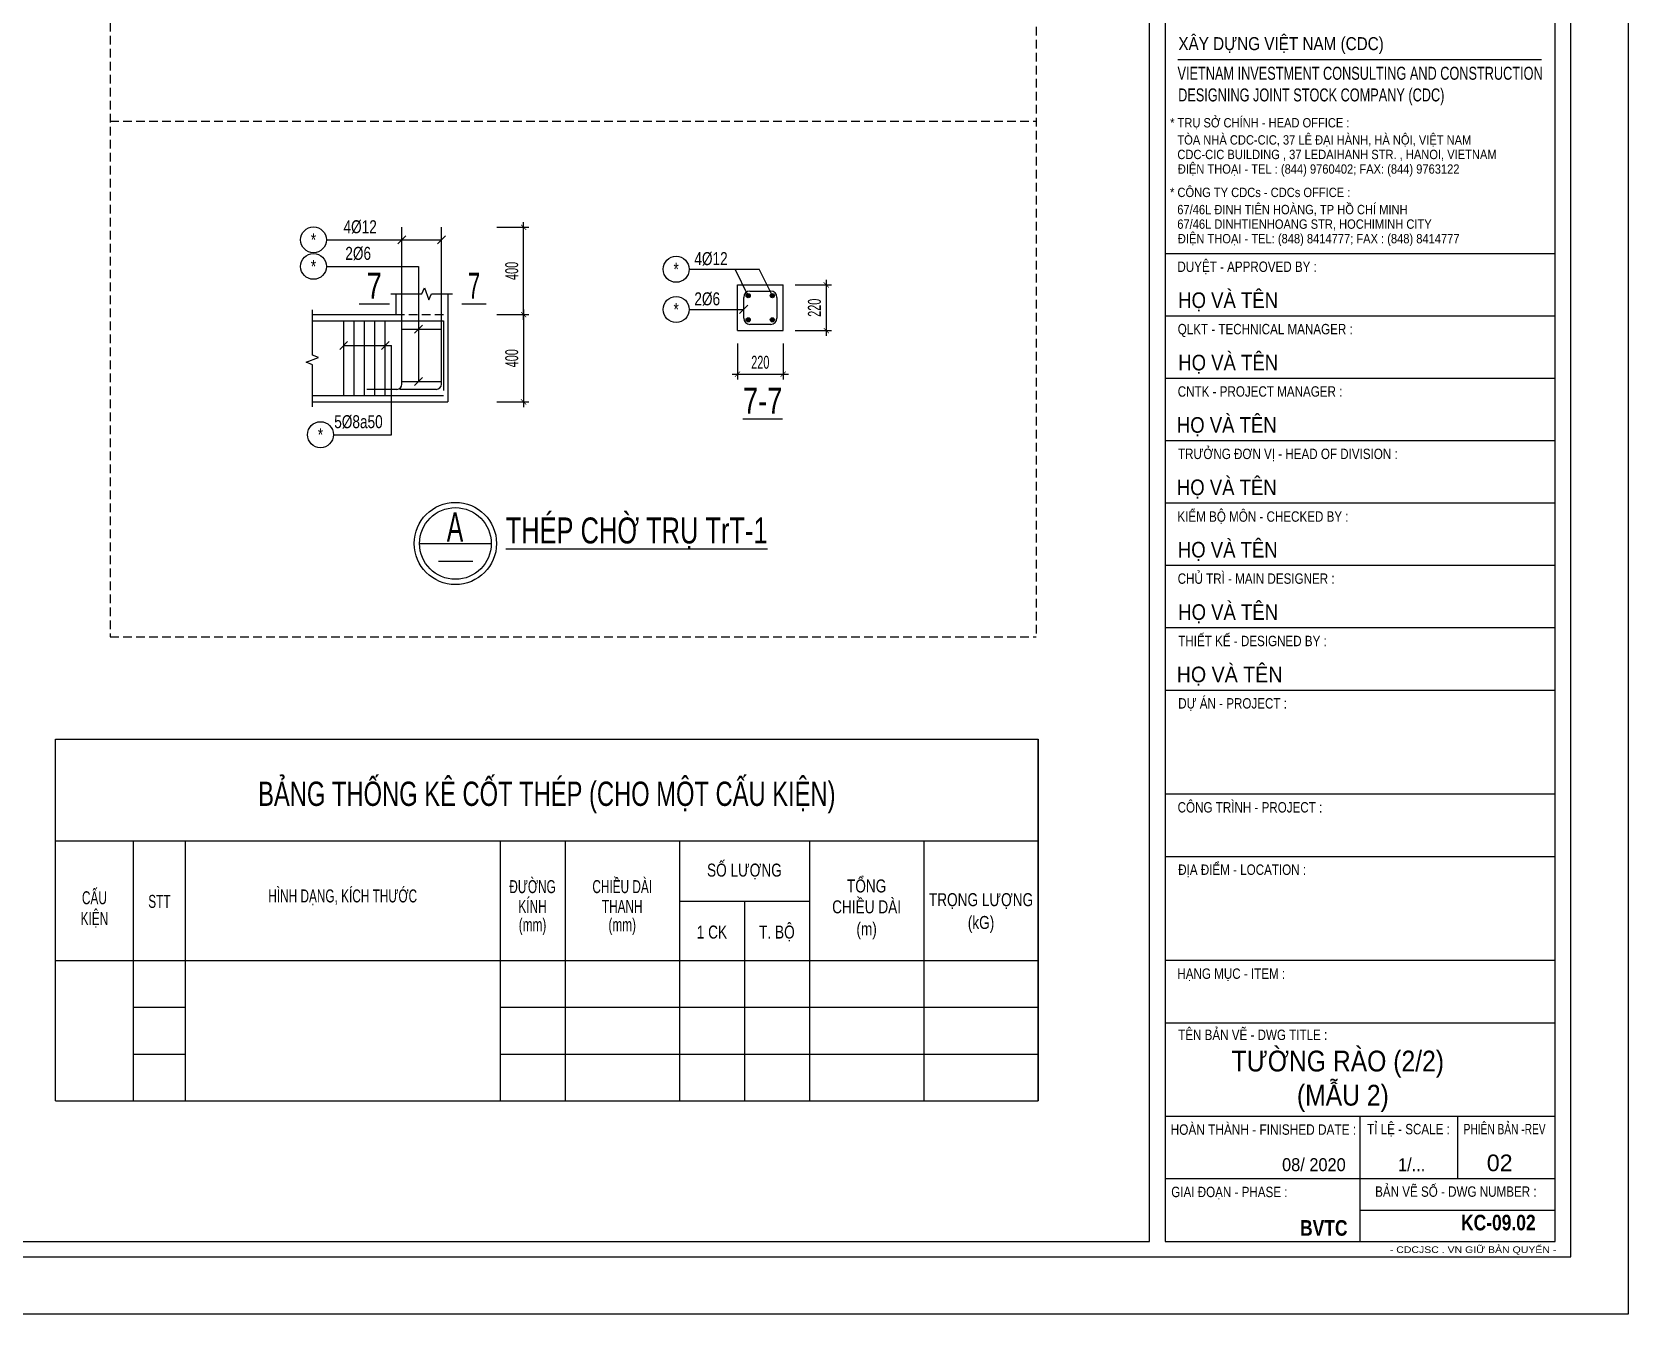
# Model space of a CAD drawing. Extents: x 195594 to 457145, y -254194 to -165094.
# Drawn here: x 411103 to 457145, y -254194 to -217193 of the extents above; entities that cross this region are included whole.
import ezdxf
from ezdxf.enums import TextEntityAlignment as Align

# ---------------------------------------------------------------- set-up
doc = ezdxf.new("R2010")
doc.units = 0
doc.header["$LTSCALE"] = 0.5
doc.header["$MEASUREMENT"] = 0
doc.linetypes.add('HIDDEN', pattern=[0.375, 0.25, -0.125])
doc.layers.get('0').update_dxf_attribs({"linetype": 'CONTINUOUS'})
doc.layers.get('Defpoints').update_dxf_attribs({"linetype": 'CONTINUOUS'})
for name, color, linetype in [('CDC -TEXT KHUNG', 7, 'CONTINUOUS'), ('CDC-KHUNGTEN', 7, 'CONTINUOUS'), ('CDC.02.DIM', 1, 'CONTINUOUS'), ('CDC.03.BORDER', 3, 'CONTINUOUS'), ('CDC.04.HIDDEN', 8, 'HIDDEN'), ('CDC.05.STEEL', 4, 'CONTINUOUS'), ('CDC.06.TEXT', 2, 'CONTINUOUS'), ('CDC.10.HATCH', 9, 'CONTINUOUS'), ('CDC.11.NOTE', 8, 'CONTINUOUS'), ('CDC.14.STEELNUM', 9, 'CONTINUOUS'), ('KCS_BORDER', 3, 'CONTINUOUS'), ('KCS_SNODE', 6, 'CONTINUOUS'), ('KCS_STEEL', 4, 'CONTINUOUS'), ('KCS_TEXT', 2, 'CONTINUOUS')]:
    doc.layers.add(name, color=color, linetype=linetype)
doc.layers.add('Hatch1', color=250, linetype='CONTINUOUS', lineweight=5)
doc.layers.add('Tpl_Bound', color=1, linetype='CONTINUOUS', plot=False)
doc.styles.add('ARIAL', font='arial.ttf', dxfattribs={"width": 0.6})
doc.styles.add('Arial_B_3', font='arialbd.ttf', dxfattribs={"width": 0.75, "height": 3})
doc.styles.add('BIGTEXT', font='arial.ttf', dxfattribs={"width": 0.7})
doc.styles.add('KCS_SMTEXT', font='arial.ttf', dxfattribs={"width": 0.75})
doc.styles.add('KT CDC', font='arial.ttf', dxfattribs={"width": 0.85, "height": 200})
doc.styles.add('SMTEXT', font='arial.ttf', dxfattribs={"width": 0.65})
doc.styles.add('VNARIALH', font='')
doc.styles.get('VNARIALH').set_extended_font_data('.VnArialH')
doc.dimstyles.new('150X25', dxfattribs={"dimscale": 150, "dimtxt": 2.5, "dimasz": 1, "dimexe": 1, "dimexo": 0, "dimgap": 1, "dimtad": 1, "dimdec": 0, "dimlfac": 0.166667, "dimdsep": 46, "dimtxsty": 'ARIAL', "dimblk": 'ARCHTICK', "dimcen": 1, "dimdle": 1, "dimclrd": 1, "dimclre": 1, "dimclrt": 2, "dimadec": 0, "dimazin": 0, "dimtfac": 0.00072, "dimtdec": 0, "dimtix": 1, "dimtmove": 2, "dimatfit": 3, "dimldrblk": 'ARCHTICK', "dimfxl": 1, "dimtolj": 1, "dimarcsym": 0})

# ---------------------------------------------------------------- blocks, each defined once
blk = doc.blocks.new('_ARCHTICK')
at = {"color": 0, "linetype": 'ByBlock', "const_width": 0.15}
blk.add_lwpolyline([(-0.5, -0.5), (0.5, 0.5)], dxfattribs=at)
blk = doc.blocks.new('*D45')
at = {"layer": 'CDC.02.DIM', "color": 1, "lineweight": -2, "transparency": 16777216}
for p, q in [((424514, -225350), (425436, -225350)), ((425286, -225200), (425286, -228020)), ((424514, -227870), (425436, -227870))]:
    blk.add_line(p, q, dxfattribs=at)
at = {"layer": 'Defpoints', "color": 0, "transparency": 16777216}
for p in [(424514, -225350, 0), (424514, -227870, 0), (425286, -227870)]:
    blk.add_point(p, dxfattribs=at)
at = {"layer": 'CDC.02.DIM', "color": 1, "lineweight": -2, "transparency": 16777216, "xscale": 150, "yscale": 150, "zscale": 150}
for p, rotation in [((425286, -225350), 90), ((425286, -227870), 270)]:
    blk.add_blockref('_ARCHTICK', p, dxfattribs=dict(at, rotation=rotation))
at = {"layer": 'CDC.02.DIM', "color": 2, "transparency": 16777216, "insert": (424945, -226610), "char_height": 375, "attachment_point": 5, "rotation": 90, "style": 'ARIAL'}
blk.add_mtext('\\A1;400', dxfattribs=at)
blk = doc.blocks.new('*D46')
at = {"layer": 'CDC.02.DIM', "color": 1, "lineweight": -2, "transparency": 16777216}
for p, q in [((424514, -222830), (425436, -222830)), ((425286, -225500), (425286, -222680)), ((424514, -225350), (425436, -225350))]:
    blk.add_line(p, q, dxfattribs=at)
at = {"layer": 'Defpoints', "color": 0, "transparency": 16777216}
for p in [(424514, -222830, 0), (425286, -222830), (424514, -225350, 0)]:
    blk.add_point(p, dxfattribs=at)
at = {"layer": 'CDC.02.DIM', "color": 1, "lineweight": -2, "transparency": 16777216, "xscale": 150, "yscale": 150, "zscale": 150}
for p, rotation in [((425286, -222830), 90), ((425286, -225350), 270)]:
    blk.add_blockref('_ARCHTICK', p, dxfattribs=dict(at, rotation=rotation))
at = {"layer": 'CDC.02.DIM', "color": 2, "transparency": 16777216, "insert": (424945, -224090), "char_height": 375, "attachment_point": 5, "rotation": 90, "style": 'ARIAL'}
blk.add_mtext('\\A1;400', dxfattribs=at)
blk = doc.blocks.new('*D47')
at = {"layer": 'CDC.02.DIM', "color": 1, "lineweight": -2, "transparency": 16777216}
for p, q in [((431453, -226181), (431453, -227220)), ((432773, -226181), (432773, -227220)), ((431303, -227070), (432923, -227070))]:
    blk.add_line(p, q, dxfattribs=at)
at = {"layer": 'Defpoints', "color": 0, "transparency": 16777216}
for p in [(431453, -226181), (432773, -226181), (432773, -227070)]:
    blk.add_point(p, dxfattribs=at)
at = {"layer": 'CDC.02.DIM', "color": 1, "lineweight": -2, "transparency": 16777216, "xscale": 150, "yscale": 150, "zscale": 150, "rotation": 180}
blk.add_blockref('_ARCHTICK', (431453, -227070), dxfattribs=at)
at = {"layer": 'CDC.02.DIM', "color": 1, "lineweight": -2, "transparency": 16777216, "xscale": 150, "yscale": 150, "zscale": 150}
blk.add_blockref('_ARCHTICK', (432773, -227070), dxfattribs=at)
at = {"layer": 'CDC.02.DIM', "color": 2, "transparency": 16777216, "insert": (432113, -226729), "char_height": 375, "attachment_point": 5, "style": 'ARIAL'}
blk.add_mtext('\\A1;220', dxfattribs=at)
blk = doc.blocks.new('*D48')
at = {"layer": 'CDC.02.DIM', "color": 1, "lineweight": -2, "transparency": 16777216}
for p, q in [((433117, -224493), (434167, -224493)), ((434017, -224343), (434017, -225963)), ((433117, -225813), (434167, -225813))]:
    blk.add_line(p, q, dxfattribs=at)
at = {"layer": 'Defpoints', "color": 0, "transparency": 16777216}
for p in [(433117, -224493), (433117, -225813), (434017, -225813)]:
    blk.add_point(p, dxfattribs=at)
at = {"layer": 'CDC.02.DIM', "color": 1, "lineweight": -2, "transparency": 16777216, "xscale": 150, "yscale": 150, "zscale": 150}
for p, rotation in [((434017, -224493), 90), ((434017, -225813), 270)]:
    blk.add_blockref('_ARCHTICK', p, dxfattribs=dict(at, rotation=rotation))
at = {"layer": 'CDC.02.DIM', "color": 2, "transparency": 16777216, "insert": (433676, -225153), "char_height": 375, "attachment_point": 5, "rotation": 90, "style": 'ARIAL'}
blk.add_mtext('\\A1;220', dxfattribs=at)
blk = doc.blocks.new('KCS_SNODE')
at = {"layer": 'KCS_SNODE'}
blk.add_hatch(color=256, dxfattribs=at).paths.add_polyline_path([(10, 0, 1), (-10, 0, 1)])
blk.add_circle((0, 0), 10, dxfattribs=at)
blk = doc.blocks.new('Khung tên chuẩn')
at = {"layer": 'CDC-KHUNGTEN', "color": 6}
blk.add_line((31193, -223572), (38187, -223572), dxfattribs=at)
at = {"layer": 'CDC-KHUNGTEN', "color": 6, "lineweight": 25}
for p, q in [((38454, -227309), (30954, -227309)), ((38454, -228509), (30954, -228509)), ((38454, -229709), (30954, -229709)), ((38454, -230909), (30954, -230909)), ((38454, -232109), (30954, -232109)), ((38454, -233309), (30954, -233309)), ((38454, -234509), (30954, -234509)), ((38454, -235709), (30954, -235709)), ((38454, -237709), (30954, -237709)), ((38454, -238909), (30954, -238909)), ((38454, -240909), (30954, -240909)), ((38454, -242109), (30954, -242109)), ((38454, -243909), (30954, -243909)), ((34704, -246309), (34704, -243909)), ((36579, -245109), (36579, -243909)), ((38454, -245109), (30954, -245109)), ((34704, -245709), (38454, -245709))]:
    blk.add_line(p, q, dxfattribs=at)
at = {"layer": 'CDC-KHUNGTEN'}
for points in [[(30654, -246309), (30654, -189709), (-40446, -189709), (-40446, -246309)], [(30954, -246309), (38454, -246309), (38454, -189709), (30954, -189709)]]:
    blk.add_lwpolyline(points, close=True, dxfattribs=at)
at = {"layer": 'CDC.10.HATCH', "color": 8}
blk.add_lwpolyline([(-40746, -246609), (38754, -246609), (38754, -189409), (-40746, -189409)], close=True, dxfattribs=at)
at = {"layer": 'Defpoints', "color": 1}
blk.add_lwpolyline([(-44246, -247709), (-44246, -188309), (39854, -188309), (39854, -247709), (-44246, -247709)], close=True, dxfattribs=at)
at = {"layer": 'CDC -TEXT KHUNG', "color": 7, "style": 'Arial_B_3', "width": 0.8}
blk.add_text('BVTC', height=300, dxfattribs=at).set_placement((34459, -246201), align=Align.RIGHT)
at = {"layer": 'CDC -TEXT KHUNG', "color": 6, "style": 'KT CDC', "width": 1.15}
blk.add_text('- CDCJSC . VN GIỮ BẢN QUYỂN -', height=125.69, dxfattribs=at).set_placement((35273, -246532))
at = {"layer": 'CDC-KHUNGTEN', "color": 6}
for s, height, style, width, p in [('XÂY DỰNG VIỆT NAM (CDC)', 250, 'KT CDC', 0.84, (31206, -223392)), ('VIETNAM INVESTMENT CONSULTING AND CONSTRUCTION ', 250, 'KT CDC', 0.7, (31190, -223962)), ('DESIGNING JOINT STOCK COMPANY (CDC)', 250, 'KT CDC', 0.7, (31202, -224379)), ('* TRỤ SỞ CHÍNH - HEAD OFFICE :', 180, 'KT CDC', 0.85, (31048, -224879)), ('TÒA NHÀ CDC-CIC, 37 LÊ ĐẠI HÀNH, HÀ NỘI, VIỆT NAM', 180, 'KT CDC', 0.85, (31187, -225209)), ('ĐIỆN THOẠI - TEL : (844) 9760402; FAX: (844) 9763122', 180, 'KT CDC', 0.85, (31195, -225769)), ('CDC-CIC BUILDING , 37 LEDAIHANH STR. , HANOI, VIETNAM', 180, 'KT CDC', 0.85, (31187, -225489)), ('* CÔNG TY CDCs - CDCs OFFICE :', 180, 'KT CDC', 0.85, (31046, -226219)), ('67/46L ĐINH TIÊN HOÀNG, TP HỒ CHÍ MINH', 180, 'KT CDC', 0.85, (31185, -226549)), ('67/46L DINHTIENHOANG STR, HOCHIMINH CITY', 180, 'KT CDC', 0.85, (31185, -226829)), ('ĐIỆN THOẠI - TEL: (848) 8414777; FAX : (848) 8414777', 180, 'KT CDC', 0.85, (31196, -227109)), ('DUYỆT - APPROVED BY :', 200, 'ARIAL', 0.8, (31187, -227659)), ('QLKT - TECHNICAL MANAGER :', 200, 'ARIAL', 0.8, (31194, -228859)), ('CNTK - PROJECT MANAGER :', 200, 'ARIAL', 0.8, (31194, -230059)), ('TRƯỞNG ĐƠN VỊ - HEAD OF DIVISION :', 200, 'ARIAL', 0.8, (31199, -231259)), ('KIỂM BỘ MÔN - CHECKED BY :', 200, 'ARIAL', 0.8, (31188, -232465)), ('CHỦ TRÌ - MAIN DESIGNER :', 200, 'ARIAL', 0.8, (31193, -233659)), ('THIẾT KẾ - DESIGNED BY :', 200, 'ARIAL', 0.8, (31204, -234859)), ('DỰ ÁN - PROJECT :  ', 200, 'ARIAL', 0.8, (31203, -236059)), ('CÔNG TRÌNH - PROJECT :  ', 200, 'ARIAL', 0.8, (31192, -238059)), ('ĐỊA ĐIỂM - LOCATION :', 200, 'ARIAL', 0.8, (31203, -239259)), ('HẠNG MỤC - ITEM : ', 200, 'ARIAL', 0.8, (31187, -241259)), ('TÊN BẢN VẼ - DWG TITLE :', 200, 'ARIAL', 0.8, (31202, -242436)), ('TỈ LỆ - SCALE :', 200, 'ARIAL', 0.8, (34836, -244250)), ('PHIÊN BẢN -REV', 200, 'ARIAL', 0.7, (36692, -244250)), ('BẢN VẼ SỐ - DWG NUMBER :', 200, 'ARIAL', 0.8, (34990, -245452)), ('GIAI ĐOẠN - PHASE :', 200, 'ARIAL', 0.8, (31069, -245459))]:
    blk.add_text(s, height=height, dxfattribs=dict(at, style=style, width=width)).set_placement(p)
at = {"layer": 'CDC-KHUNGTEN', "color": 7}
for style, width, p in [('KT CDC', 0.85, (31203, -228353)), ('KT CDC', 0.85, (31204, -229553)), ('KT CDC', 0.85, (31177, -230753)), ('KT CDC', 0.85, (31177, -231953)), ('KT CDC', 0.85, (31196, -233153)), ('KT CDC', 0.85, (31203, -234353)), ('ARIAL', 0.9, (31175, -235553))]:
    blk.add_text('HỌ VÀ TÊN', height=300, dxfattribs=dict(at, style=style, width=width)).set_placement(p)
at = {"layer": 'CDC-KHUNGTEN', "color": 6, "style": 'ARIAL', "width": 0.814645}
blk.add_text('HOÀN THÀNH - FINISHED DATE :', height=200, dxfattribs=at).set_placement((31058, -244259), (34625, -244259), align=Align.FIT)
at = {"layer": 'CDC-KHUNGTEN', "color": 7, "style": 'KT CDC'}
blk.add_text('02', height=320, dxfattribs=at).set_placement((37634, -244959), align=Align.RIGHT)
at = {"layer": 'CDC-KHUNGTEN', "color": 7, "style": 'ARIAL', "width": 0.9}
for s, p in [('08/ 2020', (34424, -244959)), ('1/...', (35954, -244959))]:
    blk.add_text(s, height=250, dxfattribs=at).set_placement(p, align=Align.RIGHT)

msp = doc.modelspace()

# ---------------------------------------------------------------- linework, layer by layer
at = {"layer": 'CDC.02.DIM'}
msp.add_circle((423316.8, -231955.4, 0), 1186.9, dxfattribs=at)
at = {"layer": 'CDC.03.BORDER'}
for p, q in [((421595.5, -224750.3, 0), (421595.5, -225350.3, 0)), ((423095.5, -224750.3, 0), (423095.5, -227870.3, 0)), ((419191.9, -225350.3, 0), (421595.5, -225350.3, 0)), ((419191.9, -227870.3, 0), (423095.5, -227870.3, 0)), ((411780.2, -243988.8), (411780.2, -237599.8)), ((411780.2, -237599.8), (440130.2, -237599.8)), ((440130.2, -243988.8), (440130.2, -237599.8)), ((440130.2, -237599.8), (440130.2, -243988.8)), ((411780.2, -240538.8), (440130.2, -240538.8)), ((414030.2, -243988.8), (414030.2, -240538.8)), ((415530.2, -243988.8), (415530.2, -240538.8)), ((424605.2, -240538.8), (424605.2, -243988.8)), ((426480.2, -240538.8), (426480.2, -243988.8)), ((429780.2, -240538.8), (429780.2, -243988.8)), ((433530.2, -240538.8), (433530.2, -243988.8)), ((436830.2, -240538.8), (436830.2, -243988.8)), ((429780.2, -242273.3), (433530.2, -242273.3)), ((431655.2, -242273.3), (431655.2, -243988.8)), ((411780.2, -248038.8), (411780.2, -243988.8)), ((411780.2, -243988.8), (440130.2, -243988.8)), ((411780.2, -243988.8), (440130.2, -243988.8)), ((414030.2, -248038.8), (414030.2, -243988.8)), ((415530.2, -248038.8), (415530.2, -243988.8)), ((424605.2, -243988.8), (424605.2, -248038.8)), ((426480.2, -243988.8), (426480.2, -248038.8)), ((429780.2, -243988.8), (429780.2, -248038.8)), ((431655.2, -243988.8), (431655.2, -248038.8)), ((433530.2, -243988.8), (433530.2, -248038.8)), ((436830.2, -243988.8), (436830.2, -248038.8)), ((440130.2, -248038.8), (440130.2, -243988.8)), ((440130.2, -243988.8), (440130.2, -248038.8))]:
    msp.add_line(p, q, dxfattribs=at)
for points in [[(411780.2, -243988.8), (440130.2, -243988.8)], [(411780.2, -243988.8), (440130.2, -243988.8)], [(411780.2, -248038.8), (440130.2, -248038.8)]]:
    msp.add_lwpolyline(points, dxfattribs=at)
at = {"layer": 'CDC.04.HIDDEN', "ltscale": 2000}
for p, q in [((440071.5, -197924.3), (440071.5, -234650.8)), ((413363.8, -214304.1), (413363.8, -234650.8)), ((413363.8, -219768.9), (440071.5, -219768.9)), ((421595.5, -225350.3, 0), (423095.5, -225350.3, 0)), ((413363.8, -234650.8), (440071.5, -234650.8))]:
    msp.add_line(p, q, dxfattribs=at)
at = {"layer": 'CDC.05.STEEL'}
for p, q in [((421775.5, -227359, 0), (421775.5, -222830.3, 0)), ((422915.5, -227359, 0), (422915.5, -222830.3, 0)), ((419191.9, -225530.3, 0), (422970.9, -225530.3, 0)), ((420095.5, -227688.8, 0), (420095.5, -225529.8, 0)), ((420395.5, -227688.8, 0), (420395.5, -225529.8, 0)), ((420695.5, -227689.3, 0), (420695.5, -225530.3, 0)), ((420995.5, -227689.3, 0), (420995.5, -225530.3, 0)), ((421295.5, -227689.3, 0), (421295.5, -225530.3, 0)), ((422970.9, -225530.3, 0), (422970.9, -227542.5, 0)), ((421775.5, -225770.3, 0), (422915.5, -225770.3, 0)), ((421775.5, -227279.3, 0), (422915.5, -227279.3, 0)), ((419191.9, -227689.3, 0), (422972.7, -227689.4, 0)), ((421625.5, -227509, 0), (420761.9, -227509, 0)), ((422765.5, -227509, 0), (421715.5, -227509, 0)), ((414030.2, -243988.8), (415530.2, -243988.8)), ((424605.2, -243988.8), (440130.2, -243988.8)), ((414030.2, -245338.8), (415530.2, -245338.8)), ((424605.2, -245338.8), (440130.2, -245338.8)), ((414030.2, -246688.8), (415530.2, -246688.8)), ((424605.2, -246688.8), (440130.2, -246688.8))]:
    msp.add_line(p, q, dxfattribs=at)
for points in [[(414030.2, -246688.8), (415530.2, -246688.8)], [(424605.2, -246688.8), (440130.2, -246688.8)]]:
    msp.add_lwpolyline(points, dxfattribs=at)
for centre in [(421625.5, -227359, 0), (422765.5, -227359, 0)]:
    msp.add_arc(centre, 150, 270, 0, dxfattribs=at)
at = {"layer": 'CDC.06.TEXT'}
for centre in [(419223.9, -223193, 0), (419223.9, -223960.9, 0)]:
    msp.add_circle(centre, 372, dxfattribs=at)
at = {"layer": 'CDC.10.HATCH', "ltscale": 0.5}
msp.add_circle((423316.8, -231955.4, 0), 1033.8, dxfattribs=at)
at = {"layer": 'CDC.11.NOTE'}
for p, q in [((421662, -223306.5, 0), (421889, -223079.5, 0)), ((422254.5, -223193, 0), (422915.5, -223193, 0)), ((422802, -223306.5, 0), (423029, -223079.5, 0)), ((419595.9, -223960.9, 0), (422254.5, -223960.9, 0)), ((430060.7, -224042.9), (432080.4, -224042.9)), ((431765.4, -224804.9), (431384.4, -224042.9)), ((432461.4, -224804.9), (432080.4, -224042.9)), ((430060.7, -225203.2), (431633.4, -225203.2)), ((422140.9, -225883.8, 0), (422368, -225656.8, 0)), ((419982, -226354.1, 0), (420209, -226127.1, 0)), ((420095.5, -226240.6, 0), (421476.6, -226240.6, 0)), ((421182, -226354.1, 0), (421409, -226127.1, 0)), ((422140.9, -227392.8, 0), (422368, -227165.7, 0)), ((422827.2, -232467.2, 0), (423821.5, -232467.2, 0))]:
    msp.add_line(p, q, dxfattribs=at)
at = {"layer": 'CDC.11.NOTE', "color": 3}
msp.add_line((431513.4, -225323.2), (431753.4, -225083.2), dxfattribs=at)
at = {"layer": 'CDC.11.NOTE', "elevation": 0}
for points in [[(419595.9, -223193), (422254.5, -223193)], [(422254.5, -223960.9), (422254.5, -227279.3)], [(421454.9, -224750.3), (422350.8, -224750.3), (422427.3, -224574.1), (422555.6, -224926.5), (422632.1, -224750.3), (423236.1, -224750.3)], [(419191.9, -228010.9), (419191.9, -226798), (419015.7, -226721.5), (419368.1, -226593.3), (419191.9, -226516.8), (419191.9, -225209.7)], [(419800.2, -228816.6), (421476.6, -228816.6), (421476.6, -226240.6)], [(422283, -231955.4), (424350.6, -231955.4)]]:
    msp.add_lwpolyline(points, dxfattribs=at)
at = {"layer": 'CDC.14.STEELNUM', "color": 1}
for centre in [(429685.7, -224042.9), (429685.7, -225203.2), (419425.2, -228816.6, 0)]:
    msp.add_circle(centre, 375, dxfattribs=at)
at = {"layer": 'KCS_BORDER'}
for p, q in [((431453.4, -224492.9), (432773.4, -224492.9)), ((431453.4, -225812.9), (431453.4, -224492.9)), ((432773.4, -225812.9), (432773.4, -224492.9)), ((431453.4, -225812.9), (432773.4, -225812.9))]:
    msp.add_line(p, q, dxfattribs=at)
at = {"layer": 'KCS_STEEL'}
for p, q in [((431813.4, -224672.9), (432413.4, -224672.9)), ((431633.4, -225452.9), (431633.4, -224852.9)), ((432593.4, -224852.9), (432593.4, -225452.9)), ((432413.4, -225632.9), (431813.4, -225632.9))]:
    msp.add_line(p, q, dxfattribs=at)
for centre, start, end in [((431813.4, -224852.9), 90, 180), ((432413.4, -224852.9), 0, 90), ((431813.4, -225452.9), 180, 270), ((432413.4, -225452.9), 270, 0)]:
    msp.add_arc(centre, 180, start, end, dxfattribs=at)
at = {"layer": 'Tpl_Bound', "color": 1}
msp.add_lwpolyline([(330994.7, -254193.8), (330994.7, -165093.8), (457144.7, -165093.8), (457144.7, -254193.8)], close=True, dxfattribs=at)

# ---------------------------------------------------------------- block references
at = {"layer": 'Hatch1', "xscale": 1.5000000007567, "yscale": 1.5000000007567, "zscale": 1.5000000007567}
msp.add_blockref('Khung tên chuẩn', (397363.5, 117369.1), dxfattribs=at)
at = {"layer": 'KCS_STEEL', "xscale": 6, "yscale": 6, "zscale": 6}
for p in [(431765.4, -224804.9), (432461.4, -224804.9), (431765.4, -225500.9), (432461.4, -225500.9)]:
    msp.add_blockref('KCS_SNODE', p, dxfattribs=at)

# ---------------------------------------------------------------- texts
at = {"layer": 'CDC -TEXT KHUNG', "color": 6, "style": 'KT CDC', "width": 0.85}
for s, p in [('TƯỜNG RÀO (2/2)', (445708.3, -247191.7)), ('(MẪU 2)', (447591.7, -248176.8))]:
    msp.add_text(s, height=600, dxfattribs=at).set_placement(p)
at = {"layer": 'CDC -TEXT KHUNG', "color": 7, "style": 'Arial_B_3', "width": 0.8}
msp.add_text('KC-09.02', height=450, dxfattribs=at).set_placement((454478.1, -251777.9), align=Align.RIGHT)
at = {"layer": 'CDC.06.TEXT'}
for s, height, style, width, p in [('%%U 7 ', 750, 'VNARIALH', 0.75, (420978.3, -224893.7, 0)), ('%%U 7 ', 750, 'VNARIALH', 0.6, (423857.3, -224893.7, 0)), ('%%U7-7', 750, 'KCS_SMTEXT', 0.75, (432181.2, -228211.7)), ('%%UTHÉP CHỜ TRỤ TrT-1', 750, 'KCS_SMTEXT', 0.7, (428546.2, -231955.4, 0)), ('SỐ LƯỢNG', 375, 'SMTEXT', 0.75, (431655.2, -241569)), ('ĐƯỜNG', 375, 'SMTEXT', 0.65, (425542.7, -242045.7)), ('CHIỀU DÀI', 375, 'SMTEXT', 0.65, (428130.2, -242045.7)), ('TỔNG', 375, 'SMTEXT', 0.75, (435180.2, -242027)), ('CẤU', 375, 'SMTEXT', 0.65, (412905.2, -242366.6)), ('STT', 375, 'SMTEXT', 0.65, (414780.2, -242471.8)), ('HÌNH DẠNG, KÍCH THƯỚC', 375, 'SMTEXT', 0.65, (420067.7, -242314.2)), ('KÍNH', 375, 'SMTEXT', 0.65, (425542.7, -242615.7)), ('CHIỀU DÀI', 375, 'SMTEXT', 0.75, (435180.2, -242629.1)), ('TRỌNG LƯỢNG', 375, 'SMTEXT', 0.75, (438480.2, -242421.9)), ('KIỆN', 375, 'SMTEXT', 0.65, (412905.2, -242963.9)), ('THANH', 375, 'SMTEXT', 0.65, (428130.2, -242615.7)), ('(mm)', 375, 'SMTEXT', 0.65, (425542.7, -243144.7)), ('(mm)', 375, 'SMTEXT', 0.65, (428130.2, -243144.7)), ('1 CK', 375, 'SMTEXT', 0.75, (430717.7, -243357)), ('T. BỘ', 375, 'SMTEXT', 0.75, (432592.7, -243357)), ('(m)', 375, 'SMTEXT', 0.75, (435180.2, -243263.9)), ('(kG)', 375, 'SMTEXT', 0.75, (438480.2, -243079.8))]:
    msp.add_text(s, height=height, dxfattribs=dict(at, style=style, width=width)).set_placement(p, align=Align.CENTER)
at = {"layer": 'CDC.06.TEXT', "style": 'BIGTEXT', "width": 0.7}
msp.add_text('BẢNG THỐNG KÊ CỐT THÉP (CHO MỘT CẤU KIỆN)', height=700, dxfattribs=at).set_placement((425955.2, -239177.8), align=Align.MIDDLE)
at = {"layer": 'CDC.06.TEXT', "insert": (423307.2, -231055.4, 0), "char_height": 843.8, "width": 83035.508, "attachment_point": 2, "style": 'ARIAL'}
msp.add_mtext('A', dxfattribs=at)
at = {"layer": 'CDC.14.STEELNUM', "style": 'KCS_SMTEXT', "width": 0.75}
for p in [(429685.7, -224042.9), (429685.7, -225203.2), (419425.2, -228816.6, 0)]:
    msp.add_text('*', height=375, dxfattribs=at).set_placement(p, align=Align.MIDDLE_CENTER)
at = {"layer": 'KCS_TEXT', "style": 'KCS_SMTEXT', "width": 0.75}
for s, p in [('4%%C12', (420571.2, -222815, 0)), ('*', (419223.9, -223193, 0)), ('2%%C6', (420513.5, -223582.9, 0)), ('*', (419223.9, -223960.9, 0)), ('5%%C8a50', (420521.7, -228440.3, 0))]:
    msp.add_text(s, height=375, dxfattribs=at).set_placement(p, align=Align.MIDDLE)
for s, p in [('4%%C12', (430210.7, -223922.9)), ('2%%C6', (430210.7, -225083.2))]:
    msp.add_text(s, height=375, dxfattribs=at).set_placement(p)

# ---------------------------------------------------------------- dimensions: what is measured, and where the dimension line sits
at = {"layer": 'CDC.02.DIM'}
for base, p2, picture, middle in [((425286.3, -222830.3, 0), (424513.8, -222830.3, 0), '*D46', (424944.8, -224090.3, 0)), ((425286.3, -227870.3, 0), (424513.8, -227870.3, 0), '*D45', (424944.8, -226610.3, 0))]:
    dim = msp.add_linear_dim(base=base, p1=(424513.8, -225350.3, 0), p2=p2, angle=90, text='400', dimstyle='150X25', dxfattribs=at)
    dim.commit()
    dim.dimension.update_dxf_attribs({"geometry": picture, "text_midpoint": middle})
dim = msp.add_linear_dim(base=(434017.3, -225812.9), p1=(433117.3, -224492.9), p2=(433117.3, -225812.9), angle=90, dimstyle='150X25', dxfattribs=at)
dim.commit()
dim.dimension.update_dxf_attribs({"geometry": '*D48', "text_midpoint": (433675.8, -225152.9)})
dim = msp.add_linear_dim(base=(432773.4, -227070.3), p1=(431453.4, -226180.6), p2=(432773.4, -226180.6), dimstyle='150X25', dxfattribs=at)
dim.commit()
dim.dimension.update_dxf_attribs({"geometry": '*D47', "text_midpoint": (432113.4, -226728.9)})

doc.saveas('drawing.dxf')
